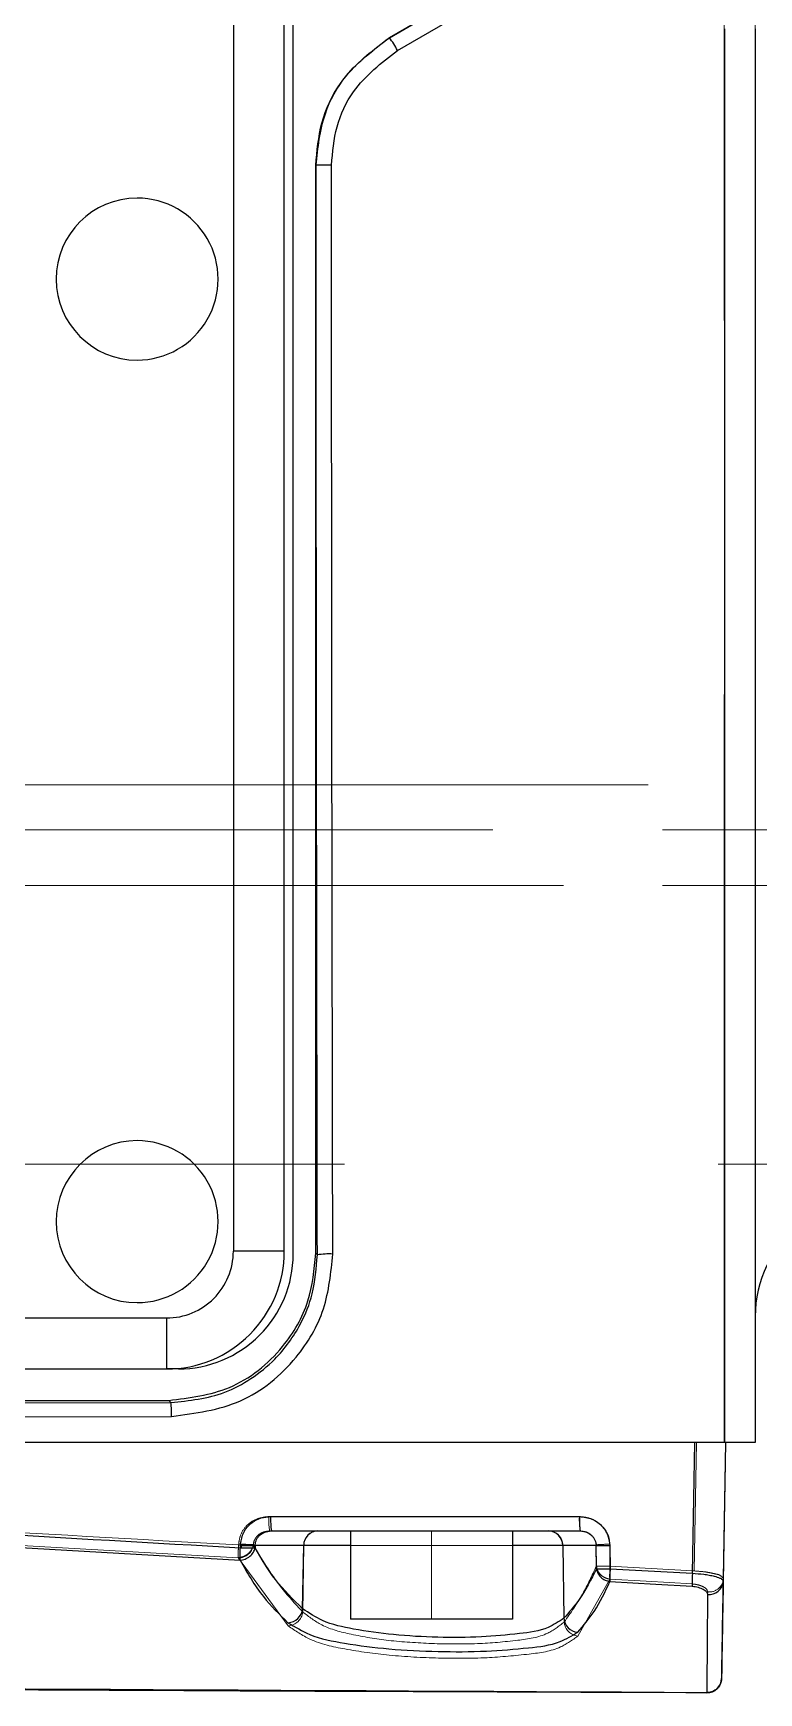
# Model space of a CAD drawing. Header units: millimetres. Extents: x 126 to 938, y 244 to 707.
# Drawn here: x 771.748 to 772.98, y 558.313 to 561.13 of the extents above; entities that cross this region are included whole.
import ezdxf

# ---------------------------------------------------------------- set-up
doc = ezdxf.new("R2010")
doc.units = ezdxf.units.MM
doc.linetypes.add('HIDDEN', pattern=[1.905, 1.27, -0.635])

msp = doc.modelspace()

# ---------------------------------------------------------------- linework, layer by layer
at = {"color": 7, "linetype": 'HIDDEN', "lineweight": 18}
for p, q in [((772.9742, 558.7373), (772.9742, 562.7623)), ((772.1742, 559.0623), (772.1742, 561.8294)), ((772.1892, 561.8244), (772.1892, 559.0573)), ((771.4426, 559.8539), (774.4974, 559.8539)), ((771.5222, 559.8539), (774.577, 559.8539)), ((774.0869, 559.7777), (771.2394, 559.7777)), ((774.4335, 559.7777), (771.3786, 559.7777)), ((774.0869, 559.6829), (771.2394, 559.6829)), ((771.3786, 559.6829), (774.4335, 559.6829)), ((774.1812, 559.2097), (766.7073, 559.2097)), ((774.1812, 559.2097), (766.7073, 559.2097)), ((771.9942, 558.8623), (770.2942, 558.8623)), ((769.9913, 558.7373), (772.9214, 558.7373)), ((772.8714, 558.7373), (770.012, 558.7373)), ((770.0421, 558.7373), (772.8714, 558.7373)), ((772.8714, 558.7373), (772.8676, 558.5195)), ((772.8704, 558.5194), (772.8742, 558.7373)), ((772.9239, 558.7373), (772.8714, 558.7373)), ((772.8714, 558.7373), (772.8742, 558.7373)), ((772.8742, 558.7373), (772.9242, 558.7373)), ((772.9742, 558.7373), (772.9214, 558.7373)), ((772.9239, 558.7373), (772.9242, 558.7373)), ((772.0959, 558.5419), (770.0115, 558.6604)), ((772.6755, 558.6118), (772.1478, 558.6118)), ((772.1492, 558.5873), (772.2312, 558.5873)), ((772.6768, 558.5873), (772.1492, 558.5873)), ((772.2309, 558.5873), (772.1522, 558.5873)), ((772.4242, 558.5873), (772.2309, 558.5873)), ((772.2312, 558.5873), (772.6229, 558.5873)), ((772.5617, 558.5873), (772.2867, 558.5873)), ((772.2867, 558.5873), (772.5617, 558.5873)), ((772.2867, 558.5873), (772.4242, 558.5873)), ((772.2867, 558.5873), (772.2867, 558.4373)), ((772.6226, 558.5873), (772.4242, 558.5873)), ((772.4242, 558.5873), (772.4242, 558.4373)), ((772.4242, 558.5873), (772.4242, 558.4373)), ((772.5617, 558.5873), (772.4242, 558.5873)), ((772.5617, 558.4373), (772.5617, 558.5873)), ((772.6768, 558.5873), (772.6226, 558.5873)), ((772.6229, 558.5873), (772.6768, 558.5873)), ((772.122, 558.5627), (772.2075, 558.5627)), ((772.2075, 558.5627), (772.2056, 558.4496)), ((772.2075, 558.5627), (772.6474, 558.5627)), ((772.5617, 558.5627), (772.2867, 558.5627)), ((772.6496, 558.4326), (772.6474, 558.5627)), ((772.6474, 558.5627), (772.7039, 558.5627)), ((772.7039, 558.5627), (772.7044, 558.5276)), ((772.7269, 558.5627), (772.7268, 558.5652)), ((772.7274, 558.5276), (772.7269, 558.5627)), ((772.1806, 558.4262), (772.0964, 558.5411)), ((772.8676, 558.5195), (772.7274, 558.5276)), ((772.727, 558.5054), (772.6728, 558.4089)), ((772.8676, 558.5195), (772.8704, 558.5194)), ((772.9202, 558.5063), (772.9183, 558.5084)), ((772.2867, 558.4373), (772.5617, 558.4373)), ((772.2867, 558.4373), (772.4242, 558.4373)), ((772.5617, 558.4373), (772.4242, 558.4373))]:
    msp.add_line(p, q, dxfattribs=at)
at = {"color": 7, "linetype": 'Continuous', "lineweight": 25}
for p, q in [((772.0876, 561.8294), (772.0876, 559.0623)), ((772.1742, 559.0623), (772.1742, 561.8294)), ((772.1892, 559.0573), (772.1892, 561.8244)), ((772.3526, 561.1223), (772.4767, 561.194)), ((772.3528, 561.1221), (772.4767, 561.194)), ((772.3528, 561.1221), (772.3526, 561.1223)), ((772.9217, 561.1373), (772.9217, 558.7373)), ((772.9742, 561.1373), (772.9742, 558.7373)), ((772.2276, 559.0586), (772.2276, 560.9059)), ((772.2281, 560.9056), (772.2276, 560.9059)), ((772.1742, 559.0623), (772.0876, 559.0623)), ((772.2276, 559.0586), (772.2303, 559.056)), ((770.2742, 558.9489), (771.9742, 558.9489)), ((771.9742, 558.9489), (771.9742, 558.8623)), ((770.2742, 558.8623), (771.9742, 558.8623)), ((771.9942, 558.8623), (771.9742, 558.8623)), ((770.2639, 558.8021), (771.9815, 558.8051)), ((770.2705, 558.8088), (771.9778, 558.8088)), ((771.9815, 558.8051), (771.9778, 558.8088)), ((772.9217, 558.7373), (770.0323, 558.7373)), ((772.8676, 558.5154), (772.8714, 558.7373)), ((772.9239, 558.7373), (772.9198, 558.502)), ((772.9202, 558.5063), (772.9242, 558.7373)), ((772.9742, 558.7373), (772.9217, 558.7373)), ((770.0415, 558.6578), (772.0989, 558.5375)), ((772.151, 558.6118), (772.6756, 558.6118)), ((772.1522, 558.5873), (772.6768, 558.5873)), ((772.2867, 558.5873), (772.2867, 558.4373)), ((772.5617, 558.5873), (772.5617, 558.4373)), ((772.0995, 558.5587), (772.0996, 558.5627)), ((772.0996, 558.5627), (772.0997, 558.5652)), ((772.1008, 558.5627), (772.1008, 558.5587)), ((772.1246, 558.5627), (772.1246, 558.5587)), ((772.2071, 558.5627), (772.1246, 558.5627)), ((772.2053, 558.4552), (772.2071, 558.5627)), ((772.2867, 558.5627), (772.2071, 558.5627)), ((772.6471, 558.5627), (772.5617, 558.5627)), ((772.7039, 558.5627), (772.6471, 558.5627)), ((772.6471, 558.5627), (772.6492, 558.4392)), ((772.7044, 558.5232), (772.7039, 558.5627)), ((772.7271, 558.5627), (772.7276, 558.5232)), ((772.7276, 558.5232), (772.8676, 558.5154)), ((772.5617, 558.4373), (772.2867, 558.4373)), ((772.917, 558.3371), (772.917, 558.3371)), ((772.917, 558.3371), (772.9172, 558.3371)), ((772.9172, 558.3371), (772.9172, 558.3371)), ((772.8919, 558.3125), (772.8921, 558.3125))]:
    msp.add_line(p, q, dxfattribs=at)
at = {"color": 7, "linetype": 'Continuous', "lineweight": 25, "flags": 128}
for points in [[(772.3665, 561.1006), (772.5712, 561.2191), (772.732, 561.3123)], [(770.2651, 558.7787), (771.227, 558.7804), (771.9827, 558.7817)], [(772.7271, 558.5014), (772.8054, 558.4969), (772.867, 558.4933)]]:
    msp.add_lwpolyline(points, dxfattribs=at)
at = {"color": 7, "linetype": 'HIDDEN', "lineweight": 18, "flags": 128}
for points in [[(772.9214, 558.7373), (772.9214, 560.0225), (772.9214, 561.3123)], [(772.8671, 558.4973), (772.7886, 558.5019), (772.727, 558.5054)]]:
    msp.add_lwpolyline(points, dxfattribs=at)
at = {"color": 7, "linetype": 'Continuous', "lineweight": 25}
for centre, radius, start, end in [((772.2302, 561.0287), 0.1541, 27.8132, 37.3099), ((772.248, 560.2157), 0.6902, 89.4721, 91.6483), ((771.9242, 560.7123), 0.1375, 90.0025, 269.9975), ((771.9242, 560.7123), 0.1375, 269.9975, 90.0025), ((771.9242, 559.1123), 0.1375, 90.0012, 269.9988), ((771.9242, 559.1123), 0.1375, 269.9963, 90.0037), ((773.1741, 558.9514), 0.2, 128.8444, 180.0085), ((771.9742, 559.0622), 0.1134, 270, 0.003), ((771.9742, 559.0622), 0.2, 269.9986, 0.0014), ((771.9942, 559.0573), 0.195, 269.9982, 0), ((772.2503, 558.9285), 0.129, 87.2329, 98.9103), ((771.8539, 558.7867), 0.1289, 357.786, 8.2196), ((772.2758, 558.6057), 0.1249, 177.2116, 188.5118), ((772.8009, 558.6058), 0.1255, 177.2675, 188.5114), ((772.2315, 558.5629), 0.0244, 91.4157, 180.4062), ((772.6224, 558.5625), 0.0247, 0.3293, 89.378), ((772.1005, 558.5847), 0.026, 267.8122, 270.5191), ((772.0999, 558.5412), 0.0215, 87.5217, 90.8257), ((772.14, 559.1222), 0.5585, 265.8623, 268.4292), ((772.1123, 559.1874), 0.6249, 268.9521, 271.134), ((772.1122, 559.1842), 0.6256, 268.9529, 271.1332), ((772.7155, 559.1073), 0.5447, 268.7799, 271.2201), ((772.716, 559.0677), 0.5446, 268.7795, 271.2205), ((773.1467, 558.4974), 0.2797, 176.3164, 180.8318), ((772.8957, 558.5035), 0.0242, 263.9458, 356.4017), ((772.1789, 558.458), 0.0265, 273.0666, 354.039), ((772.6749, 558.441), 0.0258, 184.0714, 264.7145), ((772.892, 558.3375), 0.025, 269.7898, 359.0133), ((772.8922, 558.3375), 0.025, 269.6719, 358.9807)]:
    msp.add_arc(centre, radius, start, end, dxfattribs=at)
at = {"color": 7, "linetype": 'HIDDEN', "lineweight": 18}
for centre, radius, start, end in [((771.9242, 560.7123), 0.1375, 90.0025, 269.9975), ((771.9242, 560.7123), 0.1375, 269.9975, 90.0025), ((771.9242, 559.1123), 0.1375, 90.0012, 269.9988), ((771.9242, 559.1123), 0.1375, 269.9963, 90.0037), ((771.9742, 559.0622), 0.2, 269.9986, 0.0014), ((771.9942, 559.0573), 0.195, 269.9982, 0), ((772.2597, 558.6057), 0.112, 176.8893, 189.4996), ((772.7873, 558.6057), 0.112, 176.8893, 189.4996), ((772.2319, 558.5629), 0.0244, 91.4637, 180.4444), ((772.6226, 558.5625), 0.0247, 0.3678, 89.3953), ((772.0948, 558.569), 0.0279, 273.2248, 346.945), ((772.6811, 559.197), 0.6335, 272.0529, 274.1392), ((772.7154, 559.1006), 0.5381, 268.7711, 271.2289), ((772.7159, 559.0653), 0.5379, 268.7707, 271.2293), ((773.1006, 558.5033), 0.2335, 176.0095, 181.4751), ((772.896, 558.5079), 0.0242, 263.733, 356.2683), ((772.1791, 558.4529), 0.0268, 273.3764, 352.9702), ((772.6754, 558.4347), 0.0259, 184.797, 264.2709)]:
    msp.add_arc(centre, radius, start, end, dxfattribs=at)
for points, knots in [([(772.9742, 560.8612), (772.9742, 561.0281), (772.9742, 561.3619), (772.9742, 560.8108), (772.9742, 560.5422), (772.9742, 560.2016), (772.9742, 559.8981), (772.9742, 559.6209), (772.9742, 559.3837), (772.9742, 559.204), (772.9742, 559.0611), (772.9742, 559.0045), (772.9742, 558.9386), (772.9742, 559.0045), (772.9742, 559.0611), (772.9742, 559.204), (772.9742, 559.3837), (772.9742, 559.6211), (772.9742, 559.8974), (772.9742, 560.2048), (772.9742, 560.5293), (772.9742, 560.7501), (772.9742, 560.8612)], [0, 0, 0, 0, 0.072909, 0.145815, 0.220352, 0.293906, 0.363579, 0.426462, 0.479741, 0.521422, 0.550678, 0.567565, 0.572909, 0.578251, 0.595138, 0.624393, 0.666075, 0.719356, 0.782237, 0.851908, 0.925461, 1, 1, 1, 1]), ([(772.0964, 558.5635), (771.9246, 558.5732), (771.5633, 558.5936), (771.0407, 558.6228), (770.5177, 558.6518), (770.1842, 558.6703), (770.012, 558.6798)], [0, 0, 0, 0, 0.247312, 0.520051, 0.752179, 1, 1, 1, 1]), ([(772.1478, 558.6118), (772.1406, 558.611), (772.1259, 558.6092), (772.1088, 558.5964), (772.0986, 558.5801), (772.0971, 558.5689), (772.0964, 558.5635)], [0, 0, 0, 0, 0.275668, 0.566792, 0.7913, 1, 1, 1, 1]), ([(772.7268, 558.5652), (772.7255, 558.5719), (772.7228, 558.586), (772.7089, 558.6014), (772.6922, 558.6103), (772.6809, 558.6113), (772.6755, 558.6118)], [0, 0, 0, 0, 0.267932, 0.556248, 0.784411, 1, 1, 1, 1]), ([(772.1492, 558.5873), (772.1452, 558.5868), (772.1381, 558.586), (772.1306, 558.5813), (772.1262, 558.5766), (772.1236, 558.5723), (772.122, 558.5678), (772.1217, 558.5646), (772.1216, 558.5631)], [0, 0, 0, 0, 0.2958627, 0.5165347, 0.6447315, 0.7674129, 0.8854722, 1, 1, 1, 1]), ([(772.7038, 558.5639), (772.7036, 558.5654), (772.7033, 558.5685), (772.7015, 558.5729), (772.6989, 558.577), (772.6947, 558.5815), (772.6874, 558.5861), (772.6807, 558.5868), (772.6768, 558.5873)], [0, 0, 0, 0, 0.115546, 0.235014, 0.358815, 0.48784, 0.707259, 1, 1, 1, 1]), ([(772.0964, 558.5635), (772.0963, 558.5611), (772.0961, 558.5565), (772.0958, 558.5493), (772.0959, 558.5445), (772.0959, 558.5419)], [0, 0, 0, 0, 0.33334, 0.646014, 1, 1, 1, 1]), ([(772.1216, 558.5631), (772.1212, 558.5616), (772.1204, 558.5586), (772.1175, 558.5534), (772.1125, 558.5481), (772.105, 558.5434), (772.0989, 558.5424), (772.0959, 558.5419)], [0, 0, 0, 0, 0.132305, 0.262282, 0.490365, 0.743377, 1, 1, 1, 1]), ([(772.1216, 558.5631), (772.1201, 558.5631), (772.1163, 558.563), (772.1103, 558.5631), (772.1033, 558.5633), (772.0987, 558.5634), (772.0964, 558.5635)], [0, 0, 0, 0, 0.16885, 0.452973, 0.724332, 1, 1, 1, 1]), ([(772.1216, 558.5631), (772.1216, 558.563), (772.1218, 558.5629), (772.1219, 558.5627), (772.122, 558.5627)], [0, 0, 0, 0, 0.5524598, 1, 1, 1, 1]), ([(772.122, 558.5627), (772.1364, 558.5388), (772.1608, 558.4984), (772.1926, 558.4637), (772.2056, 558.4496)], [0, 0, 0, 0, 0.592309, 1, 1, 1, 1]), ([(772.7039, 558.5627), (772.7039, 558.5629), (772.7038, 558.5633), (772.7038, 558.5638), (772.7038, 558.5639)], [0, 0, 0, 0, 0.55972, 1, 1, 1, 1]), ([(772.0964, 558.5411), (772.0963, 558.5413), (772.0961, 558.5415), (772.096, 558.5418), (772.0959, 558.5419)], [0, 0, 0, 0, 0.559825, 1, 1, 1, 1]), ([(772.6496, 558.4326), (772.6605, 558.4482), (772.6815, 558.4783), (772.6969, 558.5115), (772.7044, 558.5276)], [0, 0, 0, 0, 0.51828, 1, 1, 1, 1]), ([(772.727, 558.5054), (772.7242, 558.5061), (772.7186, 558.5074), (772.7114, 558.5126), (772.7061, 558.5195), (772.7049, 558.525), (772.7044, 558.5276)], [0, 0, 0, 0, 0.24805, 0.511008, 0.767555, 1, 1, 1, 1]), ([(772.727, 558.5054), (772.7269, 558.5069), (772.7268, 558.5104), (772.7269, 558.5158), (772.7271, 558.5217), (772.7273, 558.5256), (772.7274, 558.5276)], [0, 0, 0, 0, 0.192466, 0.473707, 0.73328, 1, 1, 1, 1]), ([(772.8934, 558.4838), (772.8929, 558.4854), (772.8917, 558.4892), (772.8868, 558.4921), (772.882, 558.4943), (772.8775, 558.4957), (772.8724, 558.4968), (772.8689, 558.4971), (772.8671, 558.4973)], [0, 0, 0, 0, 0.152085, 0.370412, 0.508499, 0.662521, 0.828343, 1, 1, 1, 1]), ([(772.9183, 558.5084), (772.9177, 558.5091), (772.9148, 558.5128), (772.9067, 558.5141), (772.8976, 558.5165), (772.8857, 558.5183), (772.8765, 558.519), (772.8704, 558.5194)], [0, 0, 0, 0, 0.054849, 0.281771, 0.448336, 0.629593, 1, 1, 1, 1]), ([(772.892, 558.3125), (772.892, 558.3166), (772.8921, 558.3292), (772.8922, 558.3583), (772.8926, 558.4113), (772.8931, 558.4558), (772.8934, 558.4838)], [0, 0, 0, 0, 0.071294, 0.219939, 0.509613, 1, 1, 1, 1]), ([(772.2056, 558.4496), (772.216, 558.4417), (772.2404, 558.4231), (772.2917, 558.4103), (772.3539, 558.3999), (772.3998, 558.3974), (772.4242, 558.3961)], [0, 0, 0, 0, 0.169911, 0.398244, 0.680343, 1, 1, 1, 1]), ([(772.6728, 558.4089), (772.6634, 558.4021), (772.639, 558.3844), (772.5841, 558.3772), (772.5153, 558.3708), (772.4356, 558.3709), (772.3548, 558.375), (772.282, 558.3853), (772.2218, 558.398), (772.1927, 558.4179), (772.1806, 558.4262)], [0, 0, 0, 0, 0.06818, 0.1754952, 0.317071, 0.4789927, 0.6437153, 0.7936469, 0.9145043, 1, 1, 1, 1]), ([(772.4242, 558.3961), (772.4503, 558.3955), (772.4994, 558.3944), (772.5649, 558.4006), (772.6176, 558.4078), (772.6406, 558.4256), (772.6496, 558.4326)], [0, 0, 0, 0, 0.335709, 0.630734, 0.854996, 1, 1, 1, 1]), ([(764.0925, 558.4007), (764.1726, 558.3994), (764.3386, 558.3966), (764.5935, 558.3925), (764.8573, 558.3883), (765.1013, 558.3845), (765.3209, 558.3812), (765.5154, 558.3783), (765.7315, 558.3752), (765.9226, 558.3725), (766.0673, 558.3705), (766.1287, 558.3697), (766.1553, 558.3693), (766.169, 558.3691), (766.1786, 558.369), (766.1873, 558.3689), (766.2012, 558.3687), (766.2512, 558.368), (766.3567, 558.3666), (766.5343, 558.3642), (766.7513, 558.3614), (766.9975, 558.3584), (767.2631, 558.3551), (767.4849, 558.3525), (767.6516, 558.3506), (767.7515, 558.3495), (767.8547, 558.3484), (767.9612, 558.3472), (768.071, 558.346), (768.1841, 558.3448), (768.3005, 558.3436), (768.604, 558.3405), (769.081, 558.3359), (769.5716, 558.3317), (769.8902, 558.3292), (770.0482, 558.3279), (770.2037, 558.3268), (770.3566, 558.3257), (770.5069, 558.3246), (770.7143, 558.3232), (771.0002, 558.3214), (771.386, 558.3191), (771.8333, 558.3168), (772.3422, 558.3144), (772.7019, 558.3132), (772.8921, 558.3125)], [0, 0, 0, 0, 0.02733, 0.05657, 0.086917, 0.117266, 0.13978, 0.16178, 0.183561, 0.213477, 0.22694, 0.232877, 0.234433, 0.23599, 0.237547, 0.237717, 0.238952, 0.242286, 0.254749, 0.274933, 0.302841, 0.328713, 0.358892, 0.393376, 0.404358, 0.415713, 0.427442, 0.439545, 0.452022, 0.464872, 0.478097, 0.491695, 0.568337, 0.640717, 0.65897, 0.67693, 0.694598, 0.711974, 0.729057, 0.745849, 0.782687, 0.826521, 0.877352, 0.935177, 1, 1, 1, 1]), ([(766.7208, 558.3623), (766.7957, 558.3613), (767.3625, 558.3541), (769.4195, 558.3303), (771.4017, 558.3202), (772.892, 558.3125)], [0, 0, 0, 0, 0.036445, 0.275527, 1, 1, 1, 1]), ([(772.9172, 558.3371), (772.9167, 558.3336), (772.9156, 558.3263), (772.9088, 558.3181), (772.9005, 558.3133), (772.8948, 558.3128), (772.8921, 558.3125)], [0, 0, 0, 0, 0.270471, 0.562399, 0.789735, 1, 1, 1, 1]), ([(772.892, 558.3125), (772.892, 558.3125), (772.892, 558.3125), (772.8921, 558.3125), (772.8921, 558.3125)], [0, 0, 0, 0, 0.578413, 1, 1, 1, 1])]:
    msp.add_open_spline(points, degree=3, knots=knots, dxfattribs=at)
at = {"color": 7, "linetype": 'Continuous', "lineweight": 25}
for points, knots in [([(772.2276, 560.9059), (772.2297, 560.9299), (772.234, 560.9787), (772.2717, 561.0599), (772.3221, 561.0988), (772.3526, 561.1223)], [0, 0, 0, 0, 0.276563, 0.562661, 1, 1, 1, 1]), ([(772.2281, 560.9056), (772.2313, 560.9353), (772.237, 560.9894), (772.28, 561.0678), (772.3263, 561.1023), (772.3528, 561.1221)], [0, 0, 0, 0, 0.341269, 0.622175, 1, 1, 1, 1]), ([(772.2543, 560.9059), (772.2563, 560.9278), (772.2601, 560.9716), (772.294, 561.0445), (772.3391, 561.0794), (772.3665, 561.1006)], [0, 0, 0, 0, 0.2806692, 0.5614803, 1, 1, 1, 1]), ([(772.2303, 559.056), (772.2297, 559.4011), (772.2286, 560.0177), (772.2283, 560.6342), (772.2281, 560.9056)], [0, 0, 0, 0, 0.559812, 1, 1, 1, 1]), ([(772.2565, 559.0574), (772.2559, 559.3654), (772.2548, 559.9815), (772.2545, 560.5977), (772.2543, 560.9059)], [0, 0, 0, 0, 0.499807, 1, 1, 1, 1]), ([(771.9778, 558.8088), (772.0132, 558.8132), (772.0869, 558.8223), (772.1707, 558.8899), (772.2195, 558.9739), (772.225, 559.0311), (772.2276, 559.0586)], [0, 0, 0, 0, 0.270335, 0.562405, 0.789678, 1, 1, 1, 1]), ([(771.9815, 558.8051), (772.0127, 558.8085), (772.0608, 558.8137), (772.119, 558.8449), (772.1649, 558.8822), (772.2008, 558.9319), (772.2256, 558.993), (772.2286, 559.0337), (772.2303, 559.056)], [0, 0, 0, 0, 0.237984, 0.366141, 0.500148, 0.689109, 0.829377, 1, 1, 1, 1]), ([(771.9827, 558.7817), (772.0231, 558.787), (772.1038, 558.7976), (772.1937, 558.8717), (772.2471, 558.9624), (772.2534, 559.0257), (772.2565, 559.0574)], [0, 0, 0, 0, 0.280247, 0.559656, 0.779736, 1, 1, 1, 1]), ([(770.0421, 558.6773), (770.4315, 558.6546), (771.1173, 558.6147), (771.8031, 558.5756), (772.0995, 558.5587)], [0, 0, 0, 0, 0.567756, 1, 1, 1, 1]), ([(772.0997, 558.5652), (772.101, 558.5719), (772.1036, 558.586), (772.1176, 558.6014), (772.1342, 558.6103), (772.1455, 558.6113), (772.151, 558.6118)], [0, 0, 0, 0, 0.267892, 0.5561, 0.784339, 1, 1, 1, 1]), ([(772.6756, 558.6118), (772.6828, 558.611), (772.6977, 558.6092), (772.7149, 558.5961), (772.7252, 558.5795), (772.7264, 558.5682), (772.7271, 558.5627)], [0, 0, 0, 0, 0.275575, 0.56691, 0.791559, 1, 1, 1, 1]), ([(772.1247, 558.5639), (772.1249, 558.5654), (772.1252, 558.5685), (772.127, 558.5729), (772.1296, 558.577), (772.134, 558.5815), (772.1415, 558.5861), (772.1483, 558.5868), (772.1522, 558.5873)], [0, 0, 0, 0, 0.114111, 0.23231, 0.355381, 0.483846, 0.704397, 1, 1, 1, 1]), ([(772.6768, 558.5873), (772.6808, 558.5868), (772.6877, 558.586), (772.6951, 558.5811), (772.6994, 558.5764), (772.7019, 558.572), (772.7035, 558.5674), (772.7038, 558.5643), (772.7039, 558.5627)], [0, 0, 0, 0, 0.293048, 0.512662, 0.641046, 0.764631, 0.884068, 1, 1, 1, 1]), ([(772.0989, 558.5375), (772.0989, 558.539), (772.0989, 558.5424), (772.0991, 558.5495), (772.0994, 558.5551), (772.0995, 558.5587)], [0, 0, 0, 0, 0.205443, 0.486727, 1, 1, 1, 1]), ([(772.0989, 558.5375), (772.1018, 558.538), (772.1079, 558.539), (772.1158, 558.5438), (772.122, 558.5506), (772.1238, 558.5561), (772.1246, 558.5587)], [0, 0, 0, 0, 0.245662, 0.512772, 0.772139, 1, 1, 1, 1]), ([(772.1246, 558.5627), (772.1246, 558.5629), (772.1246, 558.5633), (772.1247, 558.5638), (772.1247, 558.5639)], [0, 0, 0, 0, 0.559322, 1, 1, 1, 1]), ([(772.2053, 558.4552), (772.189, 558.4711), (772.1574, 558.502), (772.1353, 558.5402), (772.1246, 558.5587)], [0, 0, 0, 0, 0.515322, 1, 1, 1, 1]), ([(772.0989, 558.5375), (772.1112, 558.5162), (772.1336, 558.4771), (772.1658, 558.4458), (772.1804, 558.4315)], [0, 0, 0, 0, 0.546501, 1, 1, 1, 1]), ([(772.7044, 558.5232), (772.6952, 558.5047), (772.6802, 558.4743), (772.6578, 558.449), (772.6492, 558.4392)], [0, 0, 0, 0, 0.612396, 1, 1, 1, 1]), ([(772.7044, 558.5232), (772.705, 558.5207), (772.7062, 558.5153), (772.7116, 558.5085), (772.7187, 558.5034), (772.7243, 558.502), (772.7271, 558.5014)], [0, 0, 0, 0, 0.231272, 0.487522, 0.751147, 1, 1, 1, 1]), ([(772.7276, 558.5232), (772.7275, 558.5208), (772.7273, 558.516), (772.727, 558.5087), (772.727, 558.5039), (772.7271, 558.5014)], [0, 0, 0, 0, 0.336435, 0.651409, 1, 1, 1, 1]), ([(772.6726, 558.4153), (772.6824, 558.4268), (772.7046, 558.4529), (772.719, 558.484), (772.7271, 558.5014)], [0, 0, 0, 0, 0.441384, 1, 1, 1, 1]), ([(772.867, 558.4933), (772.8688, 558.4932), (772.8723, 558.4929), (772.8773, 558.4917), (772.8819, 558.4902), (772.8866, 558.4879), (772.8915, 558.4849), (772.8926, 558.481), (772.8931, 558.4795)], [0, 0, 0, 0, 0.170768, 0.335242, 0.489221, 0.626432, 0.846295, 1, 1, 1, 1]), ([(772.8676, 558.5154), (772.874, 558.515), (772.8835, 558.5144), (772.8958, 558.5124), (772.905, 558.5105), (772.9122, 558.508), (772.918, 558.5056), (772.9193, 558.503), (772.9198, 558.502)], [0, 0, 0, 0, 0.3461451, 0.517883, 0.6771105, 0.8506706, 0.9380806, 1, 1, 1, 1]), ([(772.9198, 558.502), (772.9196, 558.4902), (772.9192, 558.4678), (772.9186, 558.4358), (772.9182, 558.4081), (772.9177, 558.3826), (772.9174, 558.3596), (772.9171, 558.3441), (772.917, 558.3371)], [0, 0, 0, 0, 0.2144021, 0.4083087, 0.5817893, 0.7184335, 0.8726821, 1, 1, 1, 1]), ([(772.9172, 558.3371), (772.9172, 558.3399), (772.9173, 558.3476), (772.9176, 558.3633), (772.9181, 558.392), (772.919, 558.4408), (772.9197, 558.4815), (772.9202, 558.5063)], [0, 0, 0, 0, 0.049557, 0.135884, 0.278425, 0.559631, 1, 1, 1, 1]), ([(772.8931, 558.4795), (772.8929, 558.455), (772.8926, 558.4161), (772.8923, 558.3674), (772.892, 558.3362), (772.8919, 558.3195), (772.8918, 558.3126)], [0, 0, 0, 0, 0.4397125, 0.6999381, 0.8758164, 1, 1, 1, 1]), ([(772.6492, 558.4392), (772.6405, 558.4334), (772.6178, 558.4185), (772.5684, 558.4121), (772.5061, 558.4063), (772.4343, 558.4062), (772.3617, 558.41), (772.2964, 558.4193), (772.2426, 558.4306), (772.2163, 558.448), (772.2053, 558.4552)], [0, 0, 0, 0, 0.067807, 0.176342, 0.318433, 0.480405, 0.645727, 0.794711, 0.91422, 1, 1, 1, 1]), ([(772.1804, 558.4315), (772.1925, 558.4243), (772.2221, 558.4064), (772.2817, 558.3953), (772.3543, 558.3858), (772.4348, 558.3821), (772.5142, 558.3821), (772.5831, 558.388), (772.6374, 558.3942), (772.6628, 558.4095), (772.6726, 558.4153)], [0, 0, 0, 0, 0.083536, 0.204242, 0.354579, 0.519921, 0.682606, 0.825107, 0.933169, 1, 1, 1, 1]), ([(772.8919, 558.3125), (771.3476, 558.3203), (769.1708, 558.3312), (766.9941, 558.3586), (766.3617, 558.3666)], [0, 0, 0, 0, 0.7094395, 1, 1, 1, 1]), ([(772.8918, 558.3126), (771.3485, 558.3206), (769.6949, 558.329), (767.9311, 558.3482), (767.6004, 558.352), (767.2697, 558.3559), (766.939, 558.36), (766.6826, 558.3633), (766.5364, 558.3653), (766.5005, 558.3658)], [0, 0, 0, 0, 0.724411, 0.776155, 0.8279, 0.879645, 0.93139, 0.983135, 1, 1, 1, 1]), ([(772.917, 558.3371), (772.9165, 558.3336), (772.9154, 558.3263), (772.9086, 558.3181), (772.9002, 558.3134), (772.8945, 558.3129), (772.8918, 558.3126)], [0, 0, 0, 0, 0.2702364, 0.5620874, 0.7893431, 1, 1, 1, 1]), ([(772.8919, 558.3125), (772.8919, 558.3125), (772.8918, 558.3126), (772.8918, 558.3126), (772.8918, 558.3126)], [0, 0, 0, 0, 0.411221, 1, 1, 1, 1])]:
    msp.add_open_spline(points, degree=3, knots=knots, dxfattribs=at)

doc.saveas('drawing.dxf')
